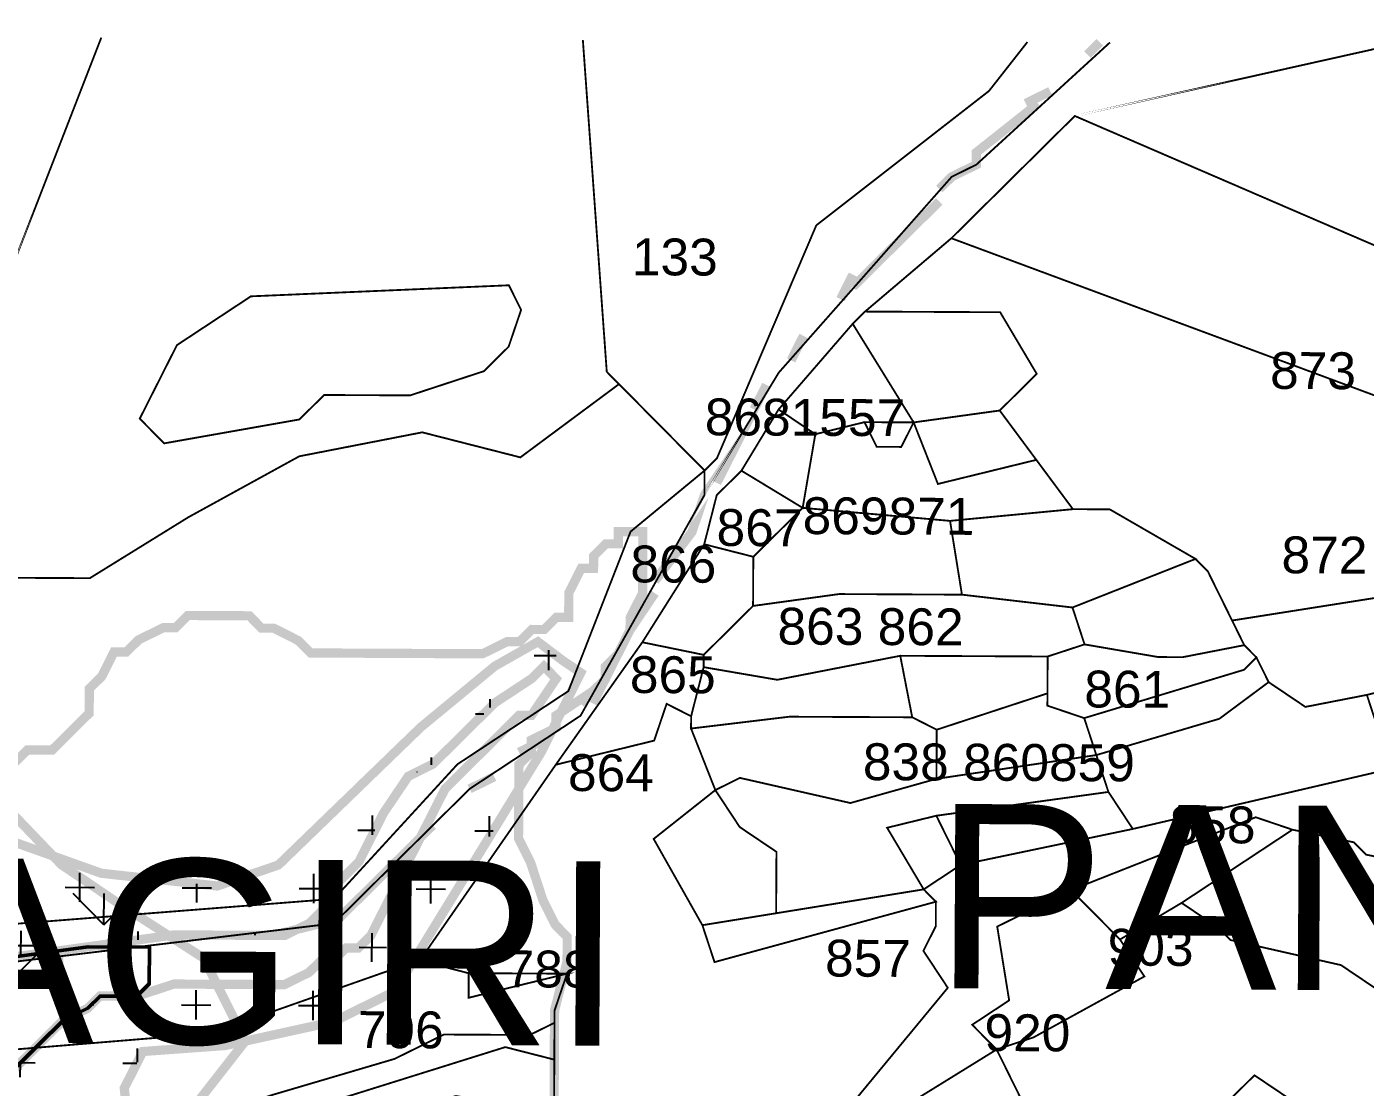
# Model space of a CAD drawing. Header units: metres. Extents: x 318080 to 326887, y 1838772 to 1852662.
# Drawn here: x 325610.9 to 326050.4, y 1852283.1 to 1852631.3 of the extents above; entities that cross this region are included whole.
import ezdxf

# ---------------------------------------------------------------- set-up
doc = ezdxf.new("R2010")
doc.units = ezdxf.units.M
doc.header["$MEASUREMENT"] = 0
for name, color, linetype in [('CRZ LINE FOR RIVER OR CREEK', 84, 'Continuous'), ('CVCA', 229, 'Continuous'), ('HAZARDS LINE', 1, 'Continuous'), ('HIGH TIDE LINE', 6, 'Continuous'), ('MANGROOVES', 112, 'Continuous'), ('NDZ-200M FROM CRZ', 30, 'Continuous'), ('SURVEY NO.', 7, 'Continuous'), ('SURVEY PLOT BOUNDARY', 35, 'Continuous'), ('VILLAGE BOUNDARY', 212, 'Continuous'), ('VILLAGE NAME', 3, 'Continuous')]:
    doc.layers.add(name, color=color, linetype=linetype)
doc.styles.add('PDF Arial', font='arial.ttf')
doc.styles.get("Standard").update_dxf_attribs({"font": 'arial.ttf'})

# ---------------------------------------------------------------- blocks, each defined once
blk = doc.blocks.new('22')
at = {"layer": 'CVCA'}
h = blk.add_hatch(dxfattribs=at)
h.set_pattern_fill('GOST_GROUND', color=256, scale=12.102208, angle=-0.2758)
h.set_pattern_definition([(44.7242, (307091.11, 1837970.98), (171.1491, -0.8239), [242.0442]), (44.7242, (307127.42, 1837970.81), (171.1491, -0.8239), [242.0442]), (44.7242, (307163.72, 1837970.63), (171.1491, -0.8239), [242.0442])])
h.paths.add_polyline_path([(325144.42, 1852630.13), (324899.17, 1852631.31), (324918.42, 1852607.01), (324970.56, 1852546.24), (324974.58, 1852542.19), (324982.59, 1852530.05), (325006.67, 1852505.72), (325010.67, 1852497.63), (325014.68, 1852493.58), (325030.72, 1852473.33), (325034.74, 1852469.28), (325038.73, 1852461.19), (325050.77, 1852449.03), (325062.84, 1852440.9), (325074.88, 1852428.74), (325090.92, 1852408.49), (325098.92, 1852396.35), (325114.98, 1852380.13), (325119, 1852376.08), (325143.06, 1852347.72), (325147.08, 1852343.67), (325183.17, 1852299.12), (325191.18, 1852286.97), (325243.38, 1852238.31), (325287.6, 1852205.82), (325295.63, 1852197.71), (325303.67, 1852193.64), (325319.73, 1852177.42), (325339.86, 1852169.26), (325343.87, 1852165.21), (325388.15, 1852144.82), (325400.19, 1852132.66), (325404.21, 1852128.6), (325408.22, 1852124.55), (325412.23, 1852120.5), (325420.28, 1852116.42), (325424.3, 1852112.37), (325428.33, 1852112.35), (325476.6, 1852083.88), (325549.05, 1852051.25), (325561.13, 1852047.16), (325585.24, 1852026.87), (325597.3, 1852018.74), (325601.31, 1852014.69), (325605.33, 1852010.64), (325621.42, 1852002.49), (325633.47, 1851990.33), (325637.48, 1851986.28), (325641.5, 1851982.22), (325673.65, 1851957.86), (325713.83, 1851925.39), (325733.88, 1851901.09), (325737.9, 1851897.03), (325737.88, 1851893), (325741.89, 1851888.95), (325745.93, 1851888.93), (325749.94, 1851884.87), (325753.99, 1851888.89), (325770.13, 1851888.81), (325774.14, 1851884.76), (325774.1, 1851876.69), (325778.12, 1851872.63), (325782.13, 1851868.58), (325790.16, 1851860.47), (325794.16, 1851852.38), (325830.34, 1851828), (325834.38, 1851827.98), (325842.42, 1851823.91), (325854.53, 1851823.85), (325858.54, 1851819.8), (325878.71, 1851819.7), (325878.67, 1851811.63), (325874.62, 1851807.62), (325874.6, 1851803.58), (325870.54, 1851799.57), (325874.58, 1851799.55), (325878.59, 1851795.5), (325882.59, 1851787.41), (325890.65, 1851787.37), (325894.67, 1851783.32), (325886.52, 1851767.22), (325886.5, 1851763.18), (325902.74, 1851783.28), (325906.79, 1851787.29), (325914.86, 1851787.25), (325922.96, 1851795.28), (325926.98, 1851791.23), (325943.11, 1851791.15), (325947.17, 1851795.17), (325943.15, 1851799.22), (325914.92, 1851799.36), (325931.05, 1851799.28), (325955.23, 1851795.13), (325967.33, 1851795.07), (325971.39, 1851799.08), (325975.4, 1851795.03), (325983.47, 1851794.99), (325987.48, 1851790.94), (325991.5, 1851786.88), (325995.55, 1851790.9), (326023.79, 1851790.76), (326039.94, 1851794.72), (326043.97, 1851794.7), (326048.03, 1851798.71), (326052.06, 1851798.7), (326056.11, 1851802.71), (326064.2, 1851806.71), (326076.3, 1851806.65), (326080.32, 1851802.59), (326084.37, 1851806.61), (326084.43, 1851818.71), (326092.5, 1851818.67), (326092.55, 1851830.78), (326088.54, 1851834.83), (326092.57, 1851834.81), (326092.59, 1851838.84), (326100.66, 1851838.81), (326104.71, 1851842.82), (326136.98, 1851842.67), (326141.04, 1851846.68), (326149.12, 1851850.68), (326153.14, 1851846.62), (326169.23, 1851838.48), (326177.28, 1851834.4), (326197.45, 1851834.31), (326197.47, 1851838.34), (326201.48, 1851834.29), (326205.52, 1851834.27), (326209.53, 1851830.21), (326213.57, 1851830.19), (326217.58, 1851826.14), (326221.61, 1851826.12), (326229.66, 1851822.05), (326229.64, 1851818.01), (326233.66, 1851813.96), (326233.37, 1851753.44), (326241.43, 1851753.4), (326241.26, 1851717.1), (326237.13, 1851696.94), (326237.01, 1851672.74), (326245.1, 1851676.73), (326249.27, 1851704.95), (326257.57, 1851753.33), (326257.59, 1851757.36), (326265.69, 1851765.39), (326269.75, 1851769.41), (326277.89, 1851785.5), (326286, 1851793.53), (326294.08, 1851797.53), (326302.19, 1851805.56), (326306.3, 1851821.68), (326306.4, 1851841.85), (326310.51, 1851857.97), (326314.56, 1851861.98), (326330.7, 1851861.9), (326330.72, 1851865.94), (326326.68, 1851865.96), (326330.76, 1851874.01), (326330.78, 1851878.04), (326326.76, 1851882.1), (326314.66, 1851882.15), (326310.65, 1851886.21), (326302.58, 1851886.25), (326298.53, 1851882.23), (326294.45, 1851874.18), (326298.45, 1851866.09), (326294.4, 1851862.08), (326282.2, 1851841.97), (326274.21, 1851858.14), (326266.18, 1851866.25), (326262.18, 1851874.34), (326254.16, 1851882.45), (326254.17, 1851886.48), (326238.04, 1851886.56), (326238.06, 1851890.59), (326242.11, 1851894.61), (326246.17, 1851898.62), (326262.32, 1851902.58), (326266.35, 1851902.56), (326294.65, 1851914.53), (326318.91, 1851926.51), (326335.06, 1851930.47), (326343.15, 1851934.47), (326367.39, 1851942.42), (326387.6, 1851950.39), (326403.75, 1851954.35), (326423.92, 1851954.25), (326452.18, 1851958.15), (326488.48, 1851957.97), (326488.5, 1851962.01), (326492.53, 1851961.99), (326492.55, 1851966.02), (326496.59, 1851966), (326500.64, 1851970.02), (326536.94, 1851969.84), (326536.92, 1851965.81), (326540.96, 1851965.79), (326540.98, 1851969.82), (326545.03, 1851973.84), (326561.16, 1851973.76), (326593.42, 1851969.57), (326613.58, 1851969.47), (326645.83, 1851965.28), (326665.98, 1851961.15), (326702.25, 1851952.91), (326722.39, 1851947.77), (326723.11, 1852096.43), (326719.08, 1852098.07), (326686.87, 1852110.33), (326678.8, 1852110.37), (326666.72, 1852114.46), (326650.61, 1852118.57), (326638.5, 1852118.63), (326626.42, 1852122.72), (326582.05, 1852122.93), (326565.9, 1852118.98), (326529.52, 1852103.02), (326477, 1852087.13), (326472.95, 1852083.12), (326448.75, 1852083.23), (326412.42, 1852079.37), (326404.34, 1852075.38), (326396.27, 1852075.42), (326311.5, 1852063.72), (326263.04, 1852051.85), (326210.52, 1852035.97), (326145.87, 1852012.07), (326129.73, 1852012.15), (326101.44, 1852000.18), (326077.24, 1852000.3), (326061.08, 1851996.34), (326048.96, 1851992.36), (325996.5, 1851988.58), (325980.37, 1851988.66), (325940.07, 1851996.92), (325915.89, 1852001.07), (325891.68, 1852001.19), (325887.67, 1852005.24), (325863.49, 1852009.39), (325839.34, 1852021.61), (325835.33, 1852025.67), (325823.25, 1852029.76), (325811.16, 1852033.85), (325807.15, 1852037.91), (325762.88, 1852058.29), (325738.79, 1852082.61), (325734.76, 1852082.63), (325722.68, 1852086.73), (325714.63, 1852090.8), (325706.6, 1852098.91), (325694.52, 1852103), (325690.5, 1852107.05), (325682.47, 1852115.16), (325670.39, 1852119.25), (325666.4, 1852127.34), (325662.38, 1852131.4), (325630.27, 1852163.83), (325618.21, 1852171.95), (325614.19, 1852176.01), (325614.21, 1852180.04), (325610.2, 1852184.1), (325606.22, 1852196.22), (325606.24, 1852200.25), (325602.32, 1852224.48), (325594.32, 1852236.62), (325590.34, 1852248.74), (325586.34, 1852256.83), (325586.42, 1852272.97), (325590.48, 1852276.98), (325594.53, 1852281), (325602.62, 1852284.99), (325614.78, 1852297.04), (325622.88, 1852305.07), (325630.97, 1852309.06), (325635.02, 1852313.08), (325647.12, 1852313.02), (325651.18, 1852317.04), (325651.23, 1852329.14), (325631.07, 1852329.24), (325602.81, 1852325.34), (325566.49, 1852321.48), (325554.39, 1852321.54), (325554.56, 1852357.84), (325550.53, 1852357.86), (325490.08, 1852370.26), (325486.05, 1852370.28), (325477.9, 1852354.18), (325473.87, 1852354.2), (325449.74, 1852370.45), (325429.65, 1852386.69), (325425.66, 1852394.78), (325405.58, 1852415.04), (325377.5, 1852447.46), (325369.48, 1852455.56), (325365.52, 1852471.72), (325365.54, 1852475.75), (325369.61, 1852483.8), (325369.83, 1852528.18), (325357.76, 1852536.31), (325349.73, 1852544.42), (325313.53, 1852564.76), (325305.48, 1852568.84), (325289.36, 1852572.95), (325281.3, 1852572.99), (325273.21, 1852568.99), (325244.97, 1852569.13), (325244.99, 1852573.16), (325236.95, 1852577.23), (325220.87, 1852589.42), (325216.85, 1852593.47), (325212.82, 1852593.49), (325208.83, 1852601.58), (325172.6, 1852617.89), (325160.5, 1852617.95), (325152.45, 1852622.02), (325148.44, 1852626.07)])
at = {"layer": 'MANGROOVES'}
h = blk.add_hatch(dxfattribs=at)
h.set_pattern_fill('GRASS', color=256, scale=3.025552, angle=-0.2758)
h.set_pattern_definition([(89.72418, (307091.11, 1837970.98), (-54.07824, 54.60143), [14.4092, -94.27174]), (44.72418, (307091.11, 1837970.98), (-54.07824, 54.60143), [14.4092, -62.43983]), (134.72418, (307091.11, 1837970.98), (-54.60143, -54.07824), [14.4092, -62.43983])])
h.paths.add_polyline_path([(325198.33, 1852551.52), (325200.08, 1852575.59), (325212.82, 1852593.49), (325223.08, 1852601.6), (325252.53, 1852610.03), (325279.09, 1852613.98), (325306.46, 1852613.85), (325338.27, 1852604.72), (325366.6, 1852586.32), (325389.35, 1852572.88), (325405.85, 1852557.86), (325412.72, 1852542.73), (325411.79, 1852499.32), (325422.98, 1852446.61), (325441.26, 1852427.34), (325466.13, 1852422.82), (325511.03, 1852411.09), (325540.82, 1852406.86), (325572.5, 1852398.47), (325599.85, 1852379.63), (325622.31, 1852356.2), (325640.97, 1852343.55), (325669.09, 1852325.48), (325682.69, 1852298.27), (325651.08, 1852257.78), (325649.95, 1852223.97), (325671.78, 1852184.55), (325756.44, 1852120.95), (325767.13, 1852102.71), (325768.61, 1852091.17), (325763.9, 1852072.73), (325757.69, 1852063.53), (325746.1, 1852049.24), (325733.74, 1852040.33), (325718.09, 1852037.84), (325686.3, 1852040.3), (325648.38, 1852049.45), (325575.37, 1852119.01), (325487.8, 1852230.24), (325421.72, 1852314.3), (325330.57, 1852406.09), (325288.16, 1852441.92), (325280.55, 1852470.83), (325207.72, 1852526.03), (325202.13, 1852535.8)])
at = {"layer": 'NDZ-200M FROM CRZ'}
h = blk.add_hatch(dxfattribs=at)
h.set_pattern_fill('CROSS', color=256, scale=3.025552, angle=-0.2758)
h.set_pattern_definition([(359.724175, (307091.112, 1837970.982), (19.304521, 19.119544), [9.606128, -28.818383]), (89.724175, (307095.892, 1837966.156), (-19.119544, 19.304521), [9.606128, -28.818383])])
h.paths.add_polyline_path([(325576.89, 1852388), (325551.33, 1852406.26), (325503.16, 1852415.96), (325466.13, 1852422.82), (325430.02, 1852463.34), (325418, 1852479.54), (325422.13, 1852499.69), (325418.29, 1852540.05), (325412.1, 1852559.43), (325366.6, 1852586.32), (325321.52, 1852611.92), (325287.58, 1852621.37), (325261.35, 1852619.48), (325258.71, 1852629.58), (325144.42, 1852630.13), (325148.44, 1852626.07), (325152.45, 1852622.02), (325160.5, 1852617.95), (325172.6, 1852617.89), (325208.83, 1852601.58), (325212.82, 1852593.49), (325216.85, 1852593.47), (325220.87, 1852589.42), (325236.95, 1852577.23), (325244.99, 1852573.16), (325244.97, 1852569.13), (325273.21, 1852568.99), (325281.3, 1852572.99), (325289.36, 1852572.95), (325305.48, 1852568.84), (325313.53, 1852564.76), (325349.73, 1852544.42), (325357.76, 1852536.31), (325369.83, 1852528.18), (325369.61, 1852483.8), (325365.54, 1852475.75), (325365.52, 1852471.72), (325369.48, 1852455.56), (325377.5, 1852447.46), (325405.58, 1852415.04), (325425.66, 1852394.78), (325429.65, 1852386.69), (325449.74, 1852370.45), (325473.87, 1852354.2), (325477.9, 1852354.18), (325486.05, 1852370.28), (325490.08, 1852370.26), (325550.53, 1852357.86), (325554.56, 1852357.84), (325554.39, 1852321.54), (325566.49, 1852321.48), (325602.81, 1852325.34), (325631.07, 1852329.24), (325659.32, 1852333.13), (325695.62, 1852332.96), (325703.71, 1852336.95), (325707.76, 1852340.97), (325711.84, 1852349.02), (325719.94, 1852357.05), (325728.09, 1852373.15), (325736.21, 1852385.21), (325744.3, 1852389.21), (325764.57, 1852409.28), (325776.71, 1852417.29), (325780.76, 1852421.31), (325784.77, 1852417.25), (325776.65, 1852405.19), (325772.61, 1852405.21), (325756.4, 1852389.15), (325748.3, 1852381.12), (325736.08, 1852356.97), (325732.01, 1852348.92), (325723.86, 1852332.82), (325719.81, 1852328.81), (325715.77, 1852328.83), (325711.72, 1852324.81), (325707.69, 1852324.83), (325703.63, 1852320.82), (325695.55, 1852316.82), (325659.24, 1852317), (325647.12, 1852313.02), (325635.02, 1852313.08), (325630.97, 1852309.06), (325622.88, 1852305.07), (325614.78, 1852297.04), (325602.62, 1852284.99), (325594.53, 1852281), (325590.48, 1852276.98), (325586.42, 1852272.97), (325586.34, 1852256.83), (325590.34, 1852248.74), (325594.32, 1852236.62), (325602.32, 1852224.48), (325606.24, 1852200.25), (325606.22, 1852196.22), (325610.2, 1852184.1), (325614.21, 1852180.04), (325614.19, 1852176.01), (325618.21, 1852171.95), (325630.27, 1852163.83), (325662.38, 1852131.4), (325666.4, 1852127.34), (325670.39, 1852119.25), (325682.47, 1852115.16), (325690.5, 1852107.05), (325694.52, 1852103), (325706.6, 1852098.91), (325714.63, 1852090.8), (325722.68, 1852086.73), (325734.76, 1852082.63), (325738.79, 1852082.61), (325762.88, 1852058.29), (325807.15, 1852037.91), (325811.16, 1852033.85), (325823.25, 1852029.76), (325835.33, 1852025.67), (325839.34, 1852021.61), (325863.49, 1852009.39), (325887.67, 1852005.24), (325891.68, 1852001.19), (325915.89, 1852001.07), (325940.07, 1851996.92), (325980.37, 1851988.66), (325996.5, 1851988.58), (326048.96, 1851992.36), (326061.08, 1851996.34), (326077.24, 1852000.3), (326101.44, 1852000.18), (326129.73, 1852012.15), (326145.87, 1852012.07), (326210.52, 1852035.97), (326263.04, 1852051.85), (326311.5, 1852063.72), (326396.27, 1852075.42), (326404.34, 1852075.38), (326412.42, 1852079.37), (326448.75, 1852083.23), (326472.95, 1852083.12), (326477, 1852087.13), (326529.52, 1852103.02), (326565.9, 1852118.98), (326582.05, 1852122.93), (326626.42, 1852122.72), (326638.5, 1852118.63), (326650.61, 1852118.57), (326666.72, 1852114.46), (326678.8, 1852110.37), (326686.87, 1852110.33), (326719.08, 1852098.07), (326719.34, 1852151.74), (326671.37, 1852166.58), (326610.52, 1852171.21), (326562.11, 1852169.43), (326493.41, 1852143.53), (326323.86, 1852116.11), (326206.31, 1852082.26), (326051.23, 1852044.8), (325935.53, 1852043.46), (325831.57, 1852082.17), (325700.85, 1852161.47), (325649.95, 1852223.97), (325642.94, 1852282.78), (325649.05, 1852294.86), (325676.08, 1852296.82), (325711.62, 1852304.64), (325731.84, 1852314.63), (325779.86, 1852393.12), (325792.85, 1852419.23), (325786.82, 1852423.3), (325778.78, 1852429.39), (325764.62, 1852421.38), (325740.33, 1852401.33), (325693.58, 1852356.1), (325673.52, 1852349.2), (325635.45, 1852353.37), (325600.99, 1852365.69)])
at = {"layer": 'CRZ LINE FOR RIVER OR CREEK', "ltscale": 0.1, "const_width": 3.03, "flags": 128}
blk.add_lwpolyline([(325600.99, 1852365.69), (325635.45, 1852353.37), (325673.52, 1852349.2), (325693.58, 1852356.1), (325740.33, 1852401.33), (325764.62, 1852421.38), (325778.78, 1852429.39), (325786.82, 1852423.3), (325792.85, 1852419.23), (325779.86, 1852393.12), (325731.84, 1852314.63), (325711.62, 1852304.64), (325676.08, 1852296.82), (325649.05, 1852294.86), (325642.94, 1852282.78), (325649.95, 1852223.97), (325700.85, 1852161.47), (325831.57, 1852082.17), (325935.53, 1852043.46), (326051.23, 1852044.8), (326206.31, 1852082.26), (326323.86, 1852116.11), (326493.41, 1852143.53)], dxfattribs=at)
at = {"layer": 'CVCA', "lineweight": 50}
blk.add_lwpolyline([(325602.62, 1852284.99), (325614.78, 1852297.04), (325622.88, 1852305.07), (325630.97, 1852309.06), (325635.02, 1852313.08), (325647.12, 1852313.02), (325651.18, 1852317.04), (325651.23, 1852329.14), (325631.07, 1852329.24), (325602.81, 1852325.34)], dxfattribs=at)
at = {"layer": 'HAZARDS LINE', "lineweight": 18, "const_width": 3.03}
blk.add_lwpolyline([(325784.09, 1852276.05), (325784.25, 1852308.33), (325788.36, 1852324.44), (325788.4, 1852332.51), (325784.39, 1852336.57), (325780.39, 1852344.65), (325776.42, 1852356.78), (325772.42, 1852364.86), (325772.54, 1852389.07), (325776.59, 1852393.09), (325776.61, 1852397.12), (325784.7, 1852401.12), (325784.72, 1852405.15), (325796.86, 1852413.16), (325800.91, 1852417.18), (325800.93, 1852421.21), (325804.98, 1852425.22), (325809.05, 1852433.27), (325809.07, 1852437.31), (325813.15, 1852445.36), (325813.24, 1852465.53), (325805.18, 1852465.57), (325805.16, 1852461.53), (325801.12, 1852461.55), (325797.07, 1852457.54), (325797.05, 1852453.5), (325793.02, 1852453.52), (325788.94, 1852445.47), (325788.9, 1852437.41), (325784.87, 1852437.43), (325780.82, 1852433.41), (325776.78, 1852433.43), (325772.73, 1852429.41), (325768.7, 1852429.43), (325760.61, 1852425.44), (325704.14, 1852425.71), (325700.12, 1852429.76), (325692.08, 1852433.84), (325688.04, 1852433.86), (325684.03, 1852437.91), (325663.86, 1852438.01), (325659.81, 1852433.99), (325655.77, 1852434.01), (325647.69, 1852430.02), (325643.63, 1852426), (325639.6, 1852426.02), (325635.53, 1852417.97), (325631.47, 1852413.96), (325631.43, 1852405.89), (325623.33, 1852397.86), (325619.27, 1852393.84), (325611.21, 1852393.88), (325603.1, 1852385.85)], dxfattribs=at)
at = {"layer": 'HIGH TIDE LINE', "lineweight": 35, "const_width": 3.03}
blk.add_lwpolyline([(325602.81, 1852325.34), (325631.07, 1852329.24), (325659.32, 1852333.13), (325695.62, 1852332.96), (325703.71, 1852336.95), (325707.76, 1852340.97), (325711.84, 1852349.02), (325719.94, 1852357.05), (325728.09, 1852373.15), (325736.21, 1852385.21), (325744.3, 1852389.21), (325764.57, 1852409.28), (325776.71, 1852417.29), (325780.76, 1852421.31), (325784.77, 1852417.25), (325776.65, 1852405.19), (325772.61, 1852405.21), (325756.4, 1852389.15), (325748.3, 1852381.12), (325736.08, 1852356.97), (325732.01, 1852348.92), (325723.86, 1852332.82), (325719.81, 1852328.81), (325715.77, 1852328.83), (325711.72, 1852324.81), (325707.69, 1852324.83), (325703.63, 1852320.82), (325695.55, 1852316.82), (325659.24, 1852317), (325647.12, 1852313.02), (325635.02, 1852313.08), (325630.97, 1852309.06), (325622.88, 1852305.07), (325614.78, 1852297.04), (325602.62, 1852284.99)], dxfattribs=at)
at = {"layer": 'MANGROOVES', "const_width": 3.03, "flags": 128}
blk.add_lwpolyline([(325599.85, 1852379.63), (325622.31, 1852356.2), (325640.97, 1852343.55), (325669.09, 1852325.48), (325682.69, 1852298.27), (325651.08, 1852257.78), (325649.95, 1852223.97), (325671.78, 1852184.55), (325756.44, 1852120.95), (325767.13, 1852102.71), (325768.61, 1852091.17), (325763.9, 1852072.73), (325757.69, 1852063.53), (325746.1, 1852049.24), (325733.74, 1852040.33), (325718.09, 1852037.84), (325686.3, 1852040.3), (325648.38, 1852049.45), (325575.37, 1852119.01)], dxfattribs=at)
at = {"layer": 'NDZ-200M FROM CRZ', "const_width": 3.03, "flags": 128}
for points in [[(325602.81, 1852325.34), (325631.07, 1852329.24), (325659.32, 1852333.13), (325695.62, 1852332.96), (325703.71, 1852336.95), (325707.76, 1852340.97), (325711.84, 1852349.02), (325719.94, 1852357.05), (325728.09, 1852373.15), (325736.21, 1852385.21), (325744.3, 1852389.21), (325764.57, 1852409.28), (325776.71, 1852417.29), (325780.76, 1852421.31), (325784.77, 1852417.25), (325776.65, 1852405.19), (325772.61, 1852405.21), (325756.4, 1852389.15), (325748.3, 1852381.12), (325736.08, 1852356.97), (325732.01, 1852348.92), (325723.86, 1852332.82), (325719.81, 1852328.81), (325715.77, 1852328.83), (325711.72, 1852324.81), (325707.69, 1852324.83), (325703.63, 1852320.82), (325695.55, 1852316.82), (325659.24, 1852317), (325647.12, 1852313.02), (325635.02, 1852313.08), (325630.97, 1852309.06), (325622.88, 1852305.07), (325614.78, 1852297.04), (325602.62, 1852284.99)], [(326493.41, 1852143.53), (326323.86, 1852116.11), (326206.31, 1852082.26), (326051.23, 1852044.8), (325935.53, 1852043.46), (325831.57, 1852082.17), (325700.85, 1852161.47), (325649.95, 1852223.97), (325642.94, 1852282.78), (325649.05, 1852294.86), (325676.08, 1852296.82), (325711.62, 1852304.64), (325731.84, 1852314.63), (325779.86, 1852393.12), (325792.85, 1852419.23), (325786.82, 1852423.3), (325778.78, 1852429.39), (325764.62, 1852421.38), (325740.33, 1852401.33), (325693.58, 1852356.1), (325673.52, 1852349.2), (325635.45, 1852353.37), (325600.99, 1852365.69)]]:
    blk.add_lwpolyline(points, dxfattribs=at)
at = {"layer": 'SURVEY PLOT BOUNDARY', "lineweight": 18, "const_width": 0.605}
for points in [[(326406.7, 1852567.57), (326265.35, 1852531.94), (326220.92, 1852520.05), (326208.82, 1852520.11), (326188.63, 1852516.17), (326176.51, 1852512.19), (326172.46, 1852508.18), (325955.08, 1852602.02), (325914.55, 1852561.87), (325886.2, 1852537.8), (325882.15, 1852533.78), (325857.81, 1852505.66), (325845.61, 1852485.55), (325837.5, 1852477.52), (325833.39, 1852461.4), (325813.07, 1852429.22), (325784.64, 1852389.01), (325739.96, 1852324.68), (325727.84, 1852320.7), (325671.27, 1852300.8), (325578.45, 1852293.18)], [(325582.62, 1852321.4), (325711.78, 1852336.92), (325756.36, 1852381.08), (325792.78, 1852405.11), (325833.47, 1852477.54), (325833.51, 1852485.6), (325837.56, 1852489.62), (325870.2, 1852566.12), (325926.89, 1852610.22), (325939.51, 1852626.3), (325926.89, 1852610.22), (325870.2, 1852566.12), (325837.56, 1852489.62), (325833.51, 1852485.6), (325805.41, 1852513.98), (325801.39, 1852518.03), (325793.54, 1852627), (325801.39, 1852518.03), (325805.41, 1852513.98), (325773.02, 1852489.93), (325740.79, 1852498.15), (325700.42, 1852490.28), (325664.01, 1852470.28), (325631.65, 1852450.27), (325607.45, 1852450.38)], [(325591.62, 1852515.01), (325635.42, 1852627.76), (325591.62, 1852515.01)], [(326054.55, 1852315.09), (326042.49, 1852323.22), (326006.22, 1852331.46), (326002.21, 1852335.52), (325990.14, 1852343.64), (326026.56, 1852367.68), (326046.71, 1852363.54), (326050.73, 1852359.49), (326070.88, 1852355.36)], [(326070.88, 1852355.36), (326050.73, 1852359.49), (326046.71, 1852363.54), (326026.56, 1852367.68), (326014.48, 1852371.77), (325953.86, 1852347.85), (325929.6, 1852335.87), (325933.52, 1852311.64), (325921.38, 1852303.63), (325929.41, 1852295.52), (325897.04, 1852275.51), (325896.96, 1852259.37), (325876.85, 1852271.57), (325913.37, 1852315.77), (325905.36, 1852327.91), (325909.43, 1852335.96), (325909.47, 1852344.03), (325905.46, 1852348.09), (325917.6, 1852356.1), (325974.13, 1852367.93), (326058.93, 1852387.69)], [(325945.38, 1852263.17), (325929.41, 1852295.52), (325941.53, 1852299.5), (325977.93, 1852319.5), (325969.92, 1852331.64), (325990.14, 1852343.64), (326002.21, 1852335.52), (326006.22, 1852331.46), (326042.49, 1852323.22), (326054.55, 1852315.09)], [(326038.2, 1852270.79), (326014.07, 1852287.05), (326005.97, 1852279.02)], [(325784.09, 1852276.05), (325784.17, 1852292.19), (325784.23, 1852304.29), (325784.25, 1852308.33), (325788.34, 1852320.41), (325756.07, 1852320.56), (325739.96, 1852324.68), (325784.64, 1852389.01), (325816.95, 1852396.93), (325821.04, 1852409.01), (325829.09, 1852404.94), (325829.07, 1852400.9), (325837.04, 1852380.69), (325816.79, 1852364.65), (325832.79, 1852336.33), (325836.77, 1852324.21), (325909.47, 1852344.03), (325909.43, 1852335.96), (325905.36, 1852327.91), (325913.37, 1852315.77), (325876.85, 1852271.57)]]:
    blk.add_lwpolyline(points, dxfattribs=at)
for points in [[(325833.47, 1852477.54), (325857.87, 1852517.76), (325914.65, 1852582.04), (325922.74, 1852586.04), (325966.63, 1852626.17), (325922.74, 1852586.04), (325914.65, 1852582.04), (325857.87, 1852517.76)], [(325955.08, 1852602.02), (326061.09, 1852625.71)], [(326172.46, 1852508.18), (326172.42, 1852500.11), (326176.36, 1852479.92), (326079.64, 1852500.56), (325914.55, 1852561.87), (325955.08, 1852602.02)], [(326176.36, 1852479.92), (326180.31, 1852463.76), (326006.73, 1852436.36), (325998.74, 1852452.53), (325994.72, 1852456.59), (325966.56, 1852472.86), (325954.46, 1852472.92), (325942.44, 1852489.11), (325930.42, 1852505.31), (325942.57, 1852517.35), (325930.57, 1852537.58), (325886.2, 1852537.8), (325914.55, 1852561.87), (326079.64, 1852500.56)], [(325648.04, 1852502.64), (325660.25, 1852526.78), (325684.53, 1852542.8), (325769.26, 1852546.43), (325773.26, 1852538.34), (325769.16, 1852526.26), (325761.06, 1852518.23), (325736.82, 1852510.28), (325708.58, 1852510.41), (325700.47, 1852502.38), (325656.06, 1852494.53)], [(325648.04, 1852502.64), (325656.06, 1852494.53), (325700.47, 1852502.38), (325708.58, 1852510.41), (325736.82, 1852510.28), (325761.06, 1852518.23), (325769.16, 1852526.26), (325773.26, 1852538.34), (325769.26, 1852546.43), (325684.53, 1852542.8), (325660.25, 1852526.78)], [(325902.16, 1852501.41), (325886.02, 1852501.49), (325869.87, 1852497.53), (325857.81, 1852505.66), (325882.15, 1852533.78)], [(325930.42, 1852505.31), (325902.16, 1852501.41), (325882.15, 1852533.78), (325886.2, 1852537.8), (325930.57, 1852537.58), (325942.57, 1852517.35)], [(325805.41, 1852513.98), (325833.51, 1852485.6), (325809.21, 1852465.55), (325788.79, 1852413.2), (325752.37, 1852389.17), (325711.82, 1852344.98), (325566.55, 1852333.58), (325566.7, 1852365.86), (325562.73, 1852377.98), (325582.95, 1852389.98), (325595.33, 1852446.41), (325607.45, 1852450.38), (325631.65, 1852450.27), (325664.01, 1852470.28), (325700.42, 1852490.28), (325740.79, 1852498.15), (325773.02, 1852489.93)], [(326050.98, 1852411.94), (326030.79, 1852408), (326018.73, 1852416.13), (326014.73, 1852424.22), (326010.72, 1852428.27), (326006.73, 1852436.36), (326180.31, 1852463.76), (326176.36, 1852479.92), (326172.42, 1852500.11), (326172.46, 1852508.18), (326176.51, 1852512.19), (326188.63, 1852516.17), (326200.42, 1852451.56), (326067.13, 1852415.89)], [(325869.87, 1852497.53), (325865.72, 1852473.35), (325845.61, 1852485.55), (325857.81, 1852505.66)], [(325942.44, 1852489.11), (325910.13, 1852481.2), (325902.16, 1852501.41), (325930.42, 1852505.31)], [(325942.44, 1852489.11), (325954.46, 1852472.92), (325914.11, 1852469.08), (325865.72, 1852473.35), (325869.87, 1852497.53), (325886.02, 1852501.49), (325890.02, 1852493.4), (325898.09, 1852493.36), (325902.16, 1852501.41), (325910.13, 1852481.2)], [(325886.02, 1852501.49), (325902.16, 1852501.41), (325898.09, 1852493.36), (325890.02, 1852493.4)], [(325711.78, 1852336.92), (325582.62, 1852321.4), (325566.55, 1852333.58), (325711.82, 1852344.98), (325752.37, 1852389.17), (325788.79, 1852413.2), (325809.21, 1852465.55), (325833.51, 1852485.6), (325833.47, 1852477.54), (325792.78, 1852405.11), (325756.36, 1852381.08)], [(325865.72, 1852473.35), (325849.51, 1852457.29), (325833.39, 1852461.4), (325837.5, 1852477.52), (325845.61, 1852485.55)], [(325914.11, 1852469.08), (325918.02, 1852444.85), (325877.69, 1852445.05), (325849.43, 1852441.15), (325849.51, 1852457.29), (325865.72, 1852473.35)], [(325994.72, 1852456.59), (325954.31, 1852440.64), (325918.02, 1852444.85), (325914.11, 1852469.08), (325954.46, 1852472.92), (325966.56, 1852472.86)], [(325849.51, 1852457.29), (325849.43, 1852441.15), (325833.22, 1852425.09), (325813.07, 1852429.22), (325833.39, 1852461.4)], [(326006.73, 1852436.36), (326010.72, 1852428.27), (325990.53, 1852424.33), (325982.47, 1852424.37), (325958.28, 1852428.52), (325954.31, 1852440.64), (325994.72, 1852456.59), (325998.74, 1852452.53)], [(325918.02, 1852444.85), (325954.31, 1852440.64), (325958.28, 1852428.52), (325946.16, 1852424.55), (325897.76, 1852424.78), (325857.38, 1852416.9), (325833.2, 1852421.05), (325833.22, 1852425.09), (325849.43, 1852441.15), (325877.69, 1852445.05)], [(325833.22, 1852425.09), (325833.2, 1852421.05), (325829.09, 1852404.94), (325821.04, 1852409.01), (325816.95, 1852396.93), (325784.64, 1852389.01), (325813.07, 1852429.22)], [(326014.73, 1852424.22), (326010.68, 1852420.2), (325958.17, 1852404.32), (325946.08, 1852408.41), (325946.1, 1852412.44), (325946.16, 1852424.55), (325958.28, 1852428.52), (325982.47, 1852424.37), (325990.53, 1852424.33), (326010.72, 1852428.27)], [(325901.69, 1852404.59), (325861.36, 1852404.78), (325829.07, 1852400.9), (325829.09, 1852404.94), (325833.2, 1852421.05), (325857.38, 1852416.9), (325897.76, 1852424.78)], [(325946.1, 1852412.44), (325909.74, 1852400.51), (325901.69, 1852404.59), (325897.76, 1852424.78), (325946.16, 1852424.55)], [(326018.73, 1852416.13), (326002.54, 1852404.1), (325962.14, 1852392.19), (325958.17, 1852404.32), (326010.68, 1852420.2), (326014.73, 1852424.22)], [(326030.79, 1852408), (326050.98, 1852411.94), (326058.93, 1852387.69), (325974.13, 1852367.93), (325966.12, 1852380.07), (325962.14, 1852392.19), (326002.54, 1852404.1), (326018.73, 1852416.13)], [(325958.17, 1852404.32), (325962.14, 1852392.19), (325909.66, 1852384.38), (325909.74, 1852400.51), (325946.1, 1852412.44), (325946.08, 1852408.41)], [(325909.74, 1852400.51), (325909.66, 1852384.38), (325881.39, 1852376.44), (325845.12, 1852384.69), (325837.04, 1852380.69), (325829.07, 1852400.9), (325861.36, 1852404.78), (325901.69, 1852404.59)], [(325966.12, 1852380.07), (325909.61, 1852372.27), (325893.45, 1852368.32), (325905.46, 1852348.09), (325857.01, 1852340.25), (325857.11, 1852360.42), (325845.05, 1852368.55), (325837.04, 1852380.69), (325845.12, 1852384.69), (325881.39, 1852376.44), (325909.66, 1852384.38), (325962.14, 1852392.19)], [(325857.01, 1852340.25), (325832.79, 1852336.33), (325816.79, 1852364.65), (325837.04, 1852380.69), (325845.05, 1852368.55), (325857.11, 1852360.42)], [(325974.13, 1852367.93), (325917.6, 1852356.1), (325909.61, 1852372.27), (325966.12, 1852380.07)], [(325917.6, 1852356.1), (325905.46, 1852348.09), (325893.45, 1852368.32), (325909.61, 1852372.27)], [(326026.56, 1852367.68), (325990.14, 1852343.64), (325969.92, 1852331.64), (325953.86, 1852347.85), (326014.48, 1852371.77)], [(325909.47, 1852344.03), (325836.77, 1852324.21), (325832.79, 1852336.33), (325857.01, 1852340.25), (325905.46, 1852348.09)], [(325969.92, 1852331.64), (325977.93, 1852319.5), (325941.53, 1852299.5), (325929.41, 1852295.52), (325921.38, 1852303.63), (325933.52, 1852311.64), (325929.6, 1852335.87), (325953.86, 1852347.85)], [(325756.07, 1852320.56), (325756.03, 1852312.5), (325772.19, 1852316.45), (325788.34, 1852320.41), (325784.25, 1852308.33), (325784.23, 1852304.29), (325776.14, 1852300.3), (325760.01, 1852300.37), (325747.91, 1852300.43), (325731.73, 1852292.44), (325691.34, 1852280.53), (325679.22, 1852276.56), (325663.06, 1852272.6), (325630.74, 1852260.65), (325622.59, 1852244.55), (325614.48, 1852236.52), (325598.37, 1852240.63), (325578.45, 1852293.18), (325671.27, 1852300.8), (325727.84, 1852320.7), (325739.96, 1852324.68)], [(325756.07, 1852320.56), (325788.34, 1852320.41), (325772.19, 1852316.45), (325756.03, 1852312.5)], [(325784.17, 1852292.19), (325768.06, 1852296.3), (325679.18, 1852268.49), (325671.07, 1852260.46), (325663, 1852260.5), (325642.78, 1852248.49), (325622.51, 1852228.42), (325614.48, 1852236.52), (325622.59, 1852244.55), (325630.74, 1852260.65), (325663.06, 1852272.6), (325679.22, 1852276.56), (325691.34, 1852280.53), (325731.73, 1852292.44), (325747.91, 1852300.43), (325760.01, 1852300.37), (325776.14, 1852300.3), (325784.23, 1852304.29)], [(325784.17, 1852292.19), (325784.09, 1852276.05), (325776.03, 1852276.09), (325751.84, 1852280.24), (325727.6, 1852272.29), (325695.27, 1852260.34), (325671.01, 1852248.35), (325646.79, 1852244.44), (325630.56, 1852224.34), (325622.51, 1852228.42), (325642.78, 1852248.49), (325663, 1852260.5), (325671.07, 1852260.46), (325679.18, 1852268.49), (325768.06, 1852296.3)], [(325896.96, 1852259.37), (325897.04, 1852275.51), (325929.41, 1852295.52), (325945.38, 1852263.17), (325905.03, 1852259.33)], [(326034.03, 1852242.57), (326025.88, 1852226.47), (326013.86, 1852242.67), (326005.79, 1852242.71), (325989.68, 1852246.82), (325985.68, 1852254.91), (326005.97, 1852279.02), (326014.07, 1852287.05), (326038.2, 1852270.79)]]:
    blk.add_lwpolyline(points, close=True, dxfattribs=at)
at = {"layer": 'VILLAGE BOUNDARY', "lineweight": 50, "const_width": 3.03}
for points in [[(325963.27, 1852626.19), (325959.21, 1852622.17)], [(325947.05, 1852610.13), (325938.97, 1852606.13)], [(325910.6, 1852578.03), (325914.65, 1852582.04), (325922.74, 1852586.04), (325922.76, 1852590.07), (325943, 1852606.11)], [(325910.58, 1852573.99), (325898.42, 1852561.95), (325882.2, 1852545.89)], [(325878.15, 1852541.87), (325882.22, 1852549.92)], [(325861.92, 1852521.78), (325865.99, 1852529.83)], [(325853.81, 1852513.75), (325849.74, 1852505.7)], [(325817.2, 1852449.37), (325829.38, 1852465.45), (325833.47, 1852477.54), (325841.6, 1852489.6), (325837.52, 1852481.55)], [(325817.18, 1852445.34), (325809.05, 1852433.27), (325796.84, 1852409.13)], [(325792.8, 1852409.15), (325796.86, 1852413.16)], [(325772.56, 1852393.11), (325780.64, 1852397.1)], [(325764.45, 1852385.08), (325756.36, 1852381.08)], [(325744.2, 1852369.04), (325736.1, 1852361.01)], [(325711.78, 1852336.92), (325723.94, 1852348.96), (325740.15, 1852365.02)], [(325707.74, 1852336.94), (325691.59, 1852332.98), (325663.35, 1852333.11), (325671.42, 1852333.08)], [(325635.1, 1852329.22), (325643.17, 1852329.18)], [(325622.98, 1852325.24), (325614.91, 1852325.28)]]:
    blk.add_lwpolyline(points, dxfattribs=at)
at = {"layer": 'SURVEY NO.', "char_height": 12.102, "attachment_point": 7, "rotation": 359.7242, "style": 'PDF Arial'}
for s, insert in [('133', (325809.61, 1852549.58)), ('873', (326019.19, 1852512.26)), ('8681557', (325833.56, 1852497.02)), ('867', (325837.42, 1852460.69)), ('869871', (325865.68, 1852464.58)), ('872', (326022.93, 1852451.72)), ('866', (325809.13, 1852448.72)), ('863 862', (325857.44, 1852428.31)), ('865', (325808.95, 1852412.41)), ('861', (325958.18, 1852407.66)), ('838 860859', (325885.46, 1852383.8)), ('864', (325788.63, 1852380.23)), ('858', (325986.2, 1852363.14)), ('903', (325965.84, 1852322.9)), ('788', (325768.15, 1852315.78)), ('857', (325873.05, 1852319.31)), ('796', (325719.65, 1852295.84)), ('920', (325925.37, 1852294.85))]:
    blk.add_mtext(s, dxfattribs=dict(at, insert=insert))
at = {"layer": 'VILLAGE NAME', "char_height": 60.511, "attachment_point": 7, "rotation": 359.7242}
for s, insert in [(' PANORE TARF HARCHE', (325885.13, 1852314.9)), ('RATNAGIRI', (325346.53, 1852298.08))]:
    blk.add_mtext(s, dxfattribs=dict(at, insert=insert))

msp = doc.modelspace()

# ---------------------------------------------------------------- block references
msp.add_blockref('22', (0, 0))

doc.saveas('drawing.dxf')
